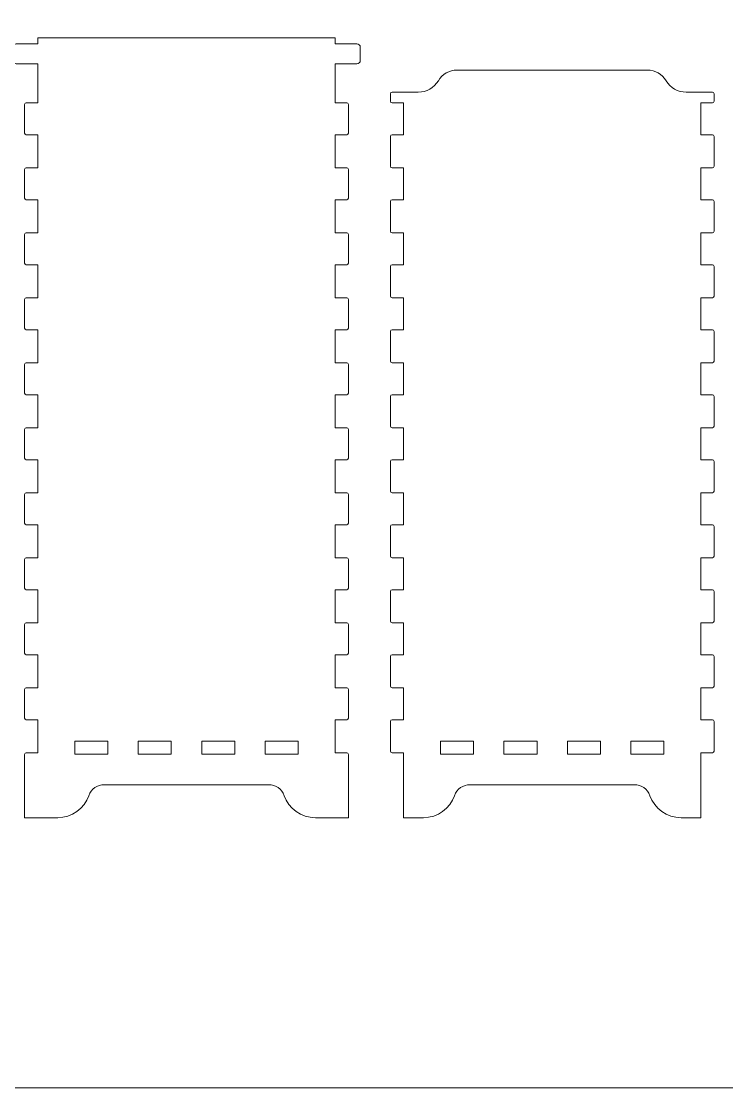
# Model space of a CAD drawing. Header units: millimetres. Extents: x -1099 to 2075, y -1295 to 1553.
# Drawn here: x 1694.4 to 1907.9, y -1295 to -972.3 of the extents above; entities that cross this region are included whole.
import ezdxf

# ---------------------------------------------------------------- set-up
doc = ezdxf.new("R2010")
doc.units = ezdxf.units.MM
doc.header["$MEASUREMENT"] = 0
doc.layers.add('layer 1', color=7, linetype='Continuous')

msp = doc.modelspace()

# ---------------------------------------------------------------- linework, layer by layer
at = {"layer": 'layer 1', "color": 250, "lineweight": 9}
for points, knots in [([(725, -464.9999), (725, -464.9999), (2075, -464.9999), (2075, -464.9999), (2075, -464.9999), (2075, -464.9999), (2075, -1294.9999), (2075, -1294.9999), (2075, -1294.9999), (2075, -1294.9999), (725, -1294.9999), (725, -1294.9999), (725, -1294.9999), (725, -1294.9999), (725, -464.9999), (725, -464.9999)], [0, 0, 0, 0, 0.2, 0.2, 0.2, 0.2, 0.4, 0.4, 0.4, 0.4, 0.6, 0.6, 0.6, 0.6, 1, 1, 1, 1]), ([(1719.5388, -1203.311), (1719.5388, -1203.311), (1769.2586, -1203.311), (1769.2586, -1203.311), (1769.2586, -1203.311), (1771.4148, -1203.311), (1773.2489, -1204.6075), (1773.9698, -1206.6396), (1773.9698, -1206.6396), (1775.3464, -1210.5194), (1779.057, -1213.3109), (1783.3987, -1213.3109), (1783.3987, -1213.3109), (1783.3987, -1213.3109), (1793.3987, -1213.3109), (1793.3987, -1213.3109), (1793.3987, -1213.3109), (1793.3987, -1213.3109), (1793.3987, -1194.1443), (1793.3987, -1194.1443), (1793.3987, -1194.1443), (1793.3987, -1193.8689), (1793.1739, -1193.6443), (1792.8987, -1193.6443), (1792.8987, -1193.6443), (1792.8987, -1193.6443), (1789.3987, -1193.6443), (1789.3987, -1193.6443), (1789.3987, -1193.6443), (1789.3987, -1193.6443), (1789.3987, -1183.6443), (1789.3987, -1183.6443), (1789.3987, -1183.6443), (1789.3987, -1183.6443), (1792.8987, -1183.6443), (1792.8987, -1183.6443), (1792.8987, -1183.6443), (1793.1741, -1183.6443), (1793.3987, -1183.4197), (1793.3987, -1183.1443), (1793.3987, -1183.1443), (1793.3987, -1183.1443), (1793.3987, -1174.4777), (1793.3987, -1174.4777), (1793.3987, -1174.4777), (1793.3987, -1174.2023), (1793.1739, -1173.9777), (1792.8987, -1173.9777), (1792.8987, -1173.9777), (1792.8987, -1173.9777), (1789.3987, -1173.9777), (1789.3987, -1173.9777), (1789.3987, -1173.9777), (1789.3987, -1173.9777), (1789.3987, -1163.9777), (1789.3987, -1163.9777), (1789.3987, -1163.9777), (1789.3987, -1163.9777), (1792.8987, -1163.9777), (1792.8987, -1163.9777), (1792.8987, -1163.9777), (1793.1741, -1163.9777), (1793.3987, -1163.7531), (1793.3987, -1163.4777), (1793.3987, -1163.4777), (1793.3987, -1163.4777), (1793.3987, -1154.811), (1793.3987, -1154.811), (1793.3987, -1154.811), (1793.3987, -1154.5356), (1793.1739, -1154.311), (1792.8987, -1154.311), (1792.8987, -1154.311), (1792.8987, -1154.311), (1789.3987, -1154.311), (1789.3987, -1154.311), (1789.3987, -1154.311), (1789.3987, -1154.311), (1789.3987, -1144.311), (1789.3987, -1144.311), (1789.3987, -1144.311), (1789.3987, -1144.311), (1792.8987, -1144.311), (1792.8987, -1144.311), (1792.8987, -1144.311), (1793.1741, -1144.311), (1793.3987, -1144.0864), (1793.3987, -1143.811), (1793.3987, -1143.811), (1793.3987, -1143.811), (1793.3987, -1135.1443), (1793.3987, -1135.1443), (1793.3987, -1135.1443), (1793.3987, -1134.8689), (1793.1739, -1134.6443), (1792.8987, -1134.6443), (1792.8987, -1134.6443), (1792.8987, -1134.6443), (1789.3987, -1134.6443), (1789.3987, -1134.6443), (1789.3987, -1134.6443), (1789.3987, -1134.6443), (1789.3987, -1124.6443), (1789.3987, -1124.6443), (1789.3987, -1124.6443), (1789.3987, -1124.6443), (1792.8987, -1124.6443), (1792.8987, -1124.6443), (1792.8987, -1124.6443), (1793.1741, -1124.6443), (1793.3987, -1124.4197), (1793.3987, -1124.1443), (1793.3987, -1124.1443), (1793.3987, -1124.1443), (1793.3987, -1115.4777), (1793.3987, -1115.4777), (1793.3987, -1115.4777), (1793.3987, -1115.2023), (1793.1739, -1114.9777), (1792.8987, -1114.9777), (1792.8987, -1114.9777), (1792.8987, -1114.9777), (1789.3987, -1114.9777), (1789.3987, -1114.9777), (1789.3987, -1114.9777), (1789.3987, -1114.9777), (1789.3987, -1104.9777), (1789.3987, -1104.9777), (1789.3987, -1104.9777), (1789.3987, -1104.9777), (1792.8987, -1104.9777), (1792.8987, -1104.9777), (1792.8987, -1104.9777), (1793.1741, -1104.9777), (1793.3987, -1104.7531), (1793.3987, -1104.4777), (1793.3987, -1104.4777), (1793.3987, -1104.4777), (1793.3987, -1095.811), (1793.3987, -1095.811), (1793.3987, -1095.811), (1793.3987, -1095.5356), (1793.1739, -1095.311), (1792.8987, -1095.311), (1792.8987, -1095.311), (1792.8987, -1095.311), (1789.3987, -1095.311), (1789.3987, -1095.311), (1789.3987, -1095.311), (1789.3987, -1095.311), (1789.3987, -1085.311), (1789.3987, -1085.311), (1789.3987, -1085.311), (1789.3987, -1085.311), (1792.8987, -1085.311), (1792.8987, -1085.311), (1792.8987, -1085.311), (1793.1741, -1085.311), (1793.3987, -1085.0864), (1793.3987, -1084.811), (1793.3987, -1084.811), (1793.3987, -1084.811), (1793.3987, -1076.1443), (1793.3987, -1076.1443), (1793.3987, -1076.1443), (1793.3987, -1075.8689), (1793.1739, -1075.6443), (1792.8987, -1075.6443), (1792.8987, -1075.6443), (1792.8987, -1075.6443), (1789.3987, -1075.6443), (1789.3987, -1075.6443), (1789.3987, -1075.6443), (1789.3987, -1075.6443), (1789.3987, -1065.6443), (1789.3987, -1065.6443), (1789.3987, -1065.6443), (1789.3987, -1065.6443), (1792.8987, -1065.6443), (1792.8987, -1065.6443), (1792.8987, -1065.6443), (1793.1741, -1065.6443), (1793.3987, -1065.4197), (1793.3987, -1065.1443), (1793.3987, -1065.1443), (1793.3987, -1065.1443), (1793.3987, -1056.4777), (1793.3987, -1056.4777), (1793.3987, -1056.4777), (1793.3987, -1056.2023), (1793.1739, -1055.9777), (1792.8987, -1055.9777), (1792.8987, -1055.9777), (1792.8987, -1055.9777), (1789.3987, -1055.9777), (1789.3987, -1055.9777), (1789.3987, -1055.9777), (1789.3987, -1055.9777), (1789.3987, -1045.9777), (1789.3987, -1045.9777), (1789.3987, -1045.9777), (1789.3987, -1045.9777), (1792.8987, -1045.9777), (1792.8987, -1045.9777), (1792.8987, -1045.9777), (1793.1741, -1045.9777), (1793.3987, -1045.7531), (1793.3987, -1045.4777), (1793.3987, -1045.4777), (1793.3987, -1045.4777), (1793.3987, -1036.811), (1793.3987, -1036.811), (1793.3987, -1036.811), (1793.3987, -1036.5356), (1793.1739, -1036.311), (1792.8987, -1036.311), (1792.8987, -1036.311), (1792.8987, -1036.311), (1789.3987, -1036.311), (1789.3987, -1036.311), (1789.3987, -1036.311), (1789.3987, -1036.311), (1789.3987, -1026.311), (1789.3987, -1026.311), (1789.3987, -1026.311), (1789.3987, -1026.311), (1792.8987, -1026.311), (1792.8987, -1026.311), (1792.8987, -1026.311), (1793.1741, -1026.311), (1793.3987, -1026.0864), (1793.3987, -1025.811), (1793.3987, -1025.811), (1793.3987, -1025.811), (1793.3987, -1017.1443), (1793.3987, -1017.1443), (1793.3987, -1017.1443), (1793.3987, -1016.8689), (1793.1739, -1016.6443), (1792.8987, -1016.6443), (1792.8987, -1016.6443), (1792.8987, -1016.6443), (1789.3987, -1016.6443), (1789.3987, -1016.6443), (1789.3987, -1016.6443), (1789.3987, -1016.6443), (1789.3987, -1006.6443), (1789.3987, -1006.6443), (1789.3987, -1006.6443), (1789.3987, -1006.6443), (1792.8987, -1006.6443), (1792.8987, -1006.6443), (1792.8987, -1006.6443), (1793.1741, -1006.6443), (1793.3987, -1006.4197), (1793.3987, -1006.1443), (1793.3987, -1006.1443), (1793.3987, -1006.1443), (1793.3987, -997.4777), (1793.3987, -997.4777), (1793.3987, -997.4777), (1793.3987, -997.2023), (1793.1739, -996.9777), (1792.8987, -996.9777), (1792.8987, -996.9777), (1792.8987, -996.9777), (1789.3987, -996.9777), (1789.3987, -996.9777), (1789.3987, -996.9777), (1789.3987, -996.9777), (1789.3987, -985.1444), (1789.3987, -985.1444), (1789.3987, -985.1444), (1789.3987, -985.1444), (1795.9987, -985.1444), (1795.9987, -985.1444), (1795.9987, -985.1444), (1796.5495, -985.1444), (1796.9987, -984.6952), (1796.9987, -984.1444), (1796.9987, -984.1444), (1796.9987, -984.1444), (1796.9987, -980.1444), (1796.9987, -980.1444), (1796.9987, -980.1444), (1796.9987, -979.5936), (1796.5492, -979.1444), (1795.9987, -979.1444), (1795.9987, -979.1444), (1795.9987, -979.1444), (1789.3987, -979.1444), (1789.3987, -979.1444), (1789.3987, -979.1444), (1789.3987, -979.1444), (1789.3987, -977.311), (1789.3987, -977.311), (1789.3987, -977.311), (1789.3987, -977.311), (1699.3987, -977.311), (1699.3987, -977.311), (1699.3987, -977.311), (1699.3987, -977.311), (1699.3987, -979.1444), (1699.3987, -979.1444), (1699.3987, -979.1444), (1699.3987, -979.1444), (1692.7987, -979.1444), (1692.7987, -979.1444), (1692.7987, -979.1444), (1692.2485, -979.1444), (1691.7987, -979.5942), (1691.7987, -980.1444), (1691.7987, -980.1444), (1691.7987, -980.1444), (1691.7987, -984.1444), (1691.7987, -984.1444), (1691.7987, -984.1444), (1691.7987, -984.6947), (1692.2479, -985.1444), (1692.7987, -985.1444), (1692.7987, -985.1444), (1692.7987, -985.1444), (1699.3987, -985.1444), (1699.3987, -985.1444), (1699.3987, -985.1444), (1699.3987, -985.1444), (1699.3987, -996.9777), (1699.3987, -996.9777), (1699.3987, -996.9777), (1699.3987, -996.9777), (1695.8987, -996.9777), (1695.8987, -996.9777), (1695.8987, -996.9777), (1695.6235, -996.9777), (1695.3987, -997.2025), (1695.3987, -997.4777), (1695.3987, -997.4777), (1695.3987, -997.4777), (1695.3987, -1006.1443), (1695.3987, -1006.1443), (1695.3987, -1006.1443), (1695.3987, -1006.4195), (1695.6233, -1006.6443), (1695.8987, -1006.6443), (1695.8987, -1006.6443), (1695.8987, -1006.6443), (1699.3987, -1006.6443), (1699.3987, -1006.6443), (1699.3987, -1006.6443), (1699.3987, -1006.6443), (1699.3987, -1016.6443), (1699.3987, -1016.6443), (1699.3987, -1016.6443), (1699.3987, -1016.6443), (1695.8987, -1016.6443), (1695.8987, -1016.6443), (1695.8987, -1016.6443), (1695.6235, -1016.6443), (1695.3987, -1016.8691), (1695.3987, -1017.1443), (1695.3987, -1017.1443), (1695.3987, -1017.1443), (1695.3987, -1025.811), (1695.3987, -1025.811), (1695.3987, -1025.811), (1695.3987, -1026.0862), (1695.6233, -1026.311), (1695.8987, -1026.311), (1695.8987, -1026.311), (1695.8987, -1026.311), (1699.3987, -1026.311), (1699.3987, -1026.311), (1699.3987, -1026.311), (1699.3987, -1026.311), (1699.3987, -1036.311), (1699.3987, -1036.311), (1699.3987, -1036.311), (1699.3987, -1036.311), (1695.8987, -1036.311), (1695.8987, -1036.311), (1695.8987, -1036.311), (1695.6235, -1036.311), (1695.3987, -1036.5358), (1695.3987, -1036.811), (1695.3987, -1036.811), (1695.3987, -1036.811), (1695.3987, -1045.4777), (1695.3987, -1045.4777), (1695.3987, -1045.4777), (1695.3987, -1045.7529), (1695.6233, -1045.9777), (1695.8987, -1045.9777), (1695.8987, -1045.9777), (1695.8987, -1045.9777), (1699.3987, -1045.9777), (1699.3987, -1045.9777), (1699.3987, -1045.9777), (1699.3987, -1045.9777), (1699.3987, -1055.9777), (1699.3987, -1055.9777), (1699.3987, -1055.9777), (1699.3987, -1055.9777), (1695.8987, -1055.9777), (1695.8987, -1055.9777), (1695.8987, -1055.9777), (1695.6235, -1055.9777), (1695.3987, -1056.2025), (1695.3987, -1056.4777), (1695.3987, -1056.4777), (1695.3987, -1056.4777), (1695.3987, -1065.1443), (1695.3987, -1065.1443), (1695.3987, -1065.1443), (1695.3987, -1065.4195), (1695.6233, -1065.6443), (1695.8987, -1065.6443), (1695.8987, -1065.6443), (1695.8987, -1065.6443), (1699.3987, -1065.6443), (1699.3987, -1065.6443), (1699.3987, -1065.6443), (1699.3987, -1065.6443), (1699.3987, -1075.6443), (1699.3987, -1075.6443), (1699.3987, -1075.6443), (1699.3987, -1075.6443), (1695.8987, -1075.6443), (1695.8987, -1075.6443), (1695.8987, -1075.6443), (1695.6235, -1075.6443), (1695.3987, -1075.8691), (1695.3987, -1076.1443), (1695.3987, -1076.1443), (1695.3987, -1076.1443), (1695.3987, -1084.811), (1695.3987, -1084.811), (1695.3987, -1084.811), (1695.3987, -1085.0862), (1695.6233, -1085.311), (1695.8987, -1085.311), (1695.8987, -1085.311), (1695.8987, -1085.311), (1699.3987, -1085.311), (1699.3987, -1085.311), (1699.3987, -1085.311), (1699.3987, -1085.311), (1699.3987, -1095.311), (1699.3987, -1095.311), (1699.3987, -1095.311), (1699.3987, -1095.311), (1695.8987, -1095.311), (1695.8987, -1095.311), (1695.8987, -1095.311), (1695.6235, -1095.311), (1695.3987, -1095.5358), (1695.3987, -1095.811), (1695.3987, -1095.811), (1695.3987, -1095.811), (1695.3987, -1104.4777), (1695.3987, -1104.4777), (1695.3987, -1104.4777), (1695.3987, -1104.7529), (1695.6233, -1104.9777), (1695.8987, -1104.9777), (1695.8987, -1104.9777), (1695.8987, -1104.9777), (1699.3987, -1104.9777), (1699.3987, -1104.9777), (1699.3987, -1104.9777), (1699.3987, -1104.9777), (1699.3987, -1114.9777), (1699.3987, -1114.9777), (1699.3987, -1114.9777), (1699.3987, -1114.9777), (1695.8987, -1114.9777), (1695.8987, -1114.9777), (1695.8987, -1114.9777), (1695.6235, -1114.9777), (1695.3987, -1115.2025), (1695.3987, -1115.4777), (1695.3987, -1115.4777), (1695.3987, -1115.4777), (1695.3987, -1124.1443), (1695.3987, -1124.1443), (1695.3987, -1124.1443), (1695.3987, -1124.4195), (1695.6233, -1124.6443), (1695.8987, -1124.6443), (1695.8987, -1124.6443), (1695.8987, -1124.6443), (1699.3987, -1124.6443), (1699.3987, -1124.6443), (1699.3987, -1124.6443), (1699.3987, -1124.6443), (1699.3987, -1134.6443), (1699.3987, -1134.6443), (1699.3987, -1134.6443), (1699.3987, -1134.6443), (1695.8987, -1134.6443), (1695.8987, -1134.6443), (1695.8987, -1134.6443), (1695.6235, -1134.6443), (1695.3987, -1134.8691), (1695.3987, -1135.1443), (1695.3987, -1135.1443), (1695.3987, -1135.1443), (1695.3987, -1143.811), (1695.3987, -1143.811), (1695.3987, -1143.811), (1695.3987, -1144.0862), (1695.6233, -1144.311), (1695.8987, -1144.311), (1695.8987, -1144.311), (1695.8987, -1144.311), (1699.3987, -1144.311), (1699.3987, -1144.311), (1699.3987, -1144.311), (1699.3987, -1144.311), (1699.3987, -1154.311), (1699.3987, -1154.311), (1699.3987, -1154.311), (1699.3987, -1154.311), (1695.8987, -1154.311), (1695.8987, -1154.311), (1695.8987, -1154.311), (1695.6235, -1154.311), (1695.3987, -1154.5358), (1695.3987, -1154.811), (1695.3987, -1154.811), (1695.3987, -1154.811), (1695.3987, -1163.4777), (1695.3987, -1163.4777), (1695.3987, -1163.4777), (1695.3987, -1163.7529), (1695.6233, -1163.9777), (1695.8987, -1163.9777), (1695.8987, -1163.9777), (1695.8987, -1163.9777), (1699.3987, -1163.9777), (1699.3987, -1163.9777), (1699.3987, -1163.9777), (1699.3987, -1163.9777), (1699.3987, -1173.9777), (1699.3987, -1173.9777), (1699.3987, -1173.9777), (1699.3987, -1173.9777), (1695.8987, -1173.9777), (1695.8987, -1173.9777), (1695.8987, -1173.9777), (1695.6235, -1173.9777), (1695.3987, -1174.2025), (1695.3987, -1174.4777), (1695.3987, -1174.4777), (1695.3987, -1174.4777), (1695.3987, -1183.1443), (1695.3987, -1183.1443), (1695.3987, -1183.1443), (1695.3987, -1183.4195), (1695.6233, -1183.6443), (1695.8987, -1183.6443), (1695.8987, -1183.6443), (1695.8987, -1183.6443), (1699.3987, -1183.6443), (1699.3987, -1183.6443), (1699.3987, -1183.6443), (1699.3987, -1183.6443), (1699.3987, -1193.6443), (1699.3987, -1193.6443), (1699.3987, -1193.6443), (1699.3987, -1193.6443), (1695.8987, -1193.6443), (1695.8987, -1193.6443), (1695.8987, -1193.6443), (1695.6235, -1193.6443), (1695.3987, -1193.8691), (1695.3987, -1194.1443), (1695.3987, -1194.1443), (1695.3987, -1194.1443), (1695.3987, -1213.3109), (1695.3987, -1213.3109), (1695.3987, -1213.3109), (1695.3987, -1213.3109), (1705.3987, -1213.3109), (1705.3987, -1213.3109), (1705.3987, -1213.3109), (1709.7404, -1213.3109), (1713.451, -1210.5194), (1714.8276, -1206.6396), (1714.8276, -1206.6396), (1715.5485, -1204.6075), (1717.3826, -1203.311), (1719.5388, -1203.311)], [0, 0, 0, 0, 0.00671141, 0.00671141, 0.00671141, 0.00671141, 0.01342282, 0.01342282, 0.01342282, 0.01342282, 0.02013423, 0.02013423, 0.02013423, 0.02013423, 0.02684564, 0.02684564, 0.02684564, 0.02684564, 0.03355705, 0.03355705, 0.03355705, 0.03355705, 0.04026846, 0.04026846, 0.04026846, 0.04026846, 0.04697987, 0.04697987, 0.04697987, 0.04697987, 0.05369128, 0.05369128, 0.05369128, 0.05369128, 0.06040268, 0.06040268, 0.06040268, 0.06040268, 0.06711409, 0.06711409, 0.06711409, 0.06711409, 0.0738255, 0.0738255, 0.0738255, 0.0738255, 0.08053691, 0.08053691, 0.08053691, 0.08053691, 0.08724832, 0.08724832, 0.08724832, 0.08724832, 0.09395973, 0.09395973, 0.09395973, 0.09395973, 0.10067114, 0.10067114, 0.10067114, 0.10067114, 0.10738255, 0.10738255, 0.10738255, 0.10738255, 0.11409396, 0.11409396, 0.11409396, 0.11409396, 0.12080537, 0.12080537, 0.12080537, 0.12080537, 0.12751678, 0.12751678, 0.12751678, 0.12751678, 0.13422819, 0.13422819, 0.13422819, 0.13422819, 0.1409396, 0.1409396, 0.1409396, 0.1409396, 0.14765101, 0.14765101, 0.14765101, 0.14765101, 0.15436242, 0.15436242, 0.15436242, 0.15436242, 0.16107383, 0.16107383, 0.16107383, 0.16107383, 0.16778523, 0.16778523, 0.16778523, 0.16778523, 0.17449664, 0.17449664, 0.17449664, 0.17449664, 0.18120805, 0.18120805, 0.18120805, 0.18120805, 0.18791946, 0.18791946, 0.18791946, 0.18791946, 0.19463087, 0.19463087, 0.19463087, 0.19463087, 0.20134228, 0.20134228, 0.20134228, 0.20134228, 0.20805369, 0.20805369, 0.20805369, 0.20805369, 0.2147651, 0.2147651, 0.2147651, 0.2147651, 0.22147651, 0.22147651, 0.22147651, 0.22147651, 0.22818792, 0.22818792, 0.22818792, 0.22818792, 0.23489933, 0.23489933, 0.23489933, 0.23489933, 0.24161074, 0.24161074, 0.24161074, 0.24161074, 0.24832215, 0.24832215, 0.24832215, 0.24832215, 0.25503356, 0.25503356, 0.25503356, 0.25503356, 0.26174497, 0.26174497, 0.26174497, 0.26174497, 0.26845638, 0.26845638, 0.26845638, 0.26845638, 0.27516779, 0.27516779, 0.27516779, 0.27516779, 0.28187919, 0.28187919, 0.28187919, 0.28187919, 0.2885906, 0.2885906, 0.2885906, 0.2885906, 0.29530201, 0.29530201, 0.29530201, 0.29530201, 0.30201342, 0.30201342, 0.30201342, 0.30201342, 0.30872483, 0.30872483, 0.30872483, 0.30872483, 0.31543624, 0.31543624, 0.31543624, 0.31543624, 0.32214765, 0.32214765, 0.32214765, 0.32214765, 0.32885906, 0.32885906, 0.32885906, 0.32885906, 0.33557047, 0.33557047, 0.33557047, 0.33557047, 0.34228188, 0.34228188, 0.34228188, 0.34228188, 0.34899329, 0.34899329, 0.34899329, 0.34899329, 0.3557047, 0.3557047, 0.3557047, 0.3557047, 0.36241611, 0.36241611, 0.36241611, 0.36241611, 0.36912752, 0.36912752, 0.36912752, 0.36912752, 0.37583893, 0.37583893, 0.37583893, 0.37583893, 0.38255034, 0.38255034, 0.38255034, 0.38255034, 0.38926174, 0.38926174, 0.38926174, 0.38926174, 0.39597315, 0.39597315, 0.39597315, 0.39597315, 0.40268456, 0.40268456, 0.40268456, 0.40268456, 0.40939597, 0.40939597, 0.40939597, 0.40939597, 0.41610738, 0.41610738, 0.41610738, 0.41610738, 0.42281879, 0.42281879, 0.42281879, 0.42281879, 0.4295302, 0.4295302, 0.4295302, 0.4295302, 0.43624161, 0.43624161, 0.43624161, 0.43624161, 0.44295302, 0.44295302, 0.44295302, 0.44295302, 0.44966443, 0.44966443, 0.44966443, 0.44966443, 0.45637584, 0.45637584, 0.45637584, 0.45637584, 0.46308725, 0.46308725, 0.46308725, 0.46308725, 0.46979866, 0.46979866, 0.46979866, 0.46979866, 0.47651007, 0.47651007, 0.47651007, 0.47651007, 0.48322148, 0.48322148, 0.48322148, 0.48322148, 0.48993289, 0.48993289, 0.48993289, 0.48993289, 0.4966443, 0.4966443, 0.4966443, 0.4966443, 0.5033557, 0.5033557, 0.5033557, 0.5033557, 0.51006711, 0.51006711, 0.51006711, 0.51006711, 0.51677852, 0.51677852, 0.51677852, 0.51677852, 0.52348993, 0.52348993, 0.52348993, 0.52348993, 0.53020134, 0.53020134, 0.53020134, 0.53020134, 0.53691275, 0.53691275, 0.53691275, 0.53691275, 0.54362416, 0.54362416, 0.54362416, 0.54362416, 0.55033557, 0.55033557, 0.55033557, 0.55033557, 0.55704698, 0.55704698, 0.55704698, 0.55704698, 0.56375839, 0.56375839, 0.56375839, 0.56375839, 0.5704698, 0.5704698, 0.5704698, 0.5704698, 0.57718121, 0.57718121, 0.57718121, 0.57718121, 0.58389262, 0.58389262, 0.58389262, 0.58389262, 0.59060403, 0.59060403, 0.59060403, 0.59060403, 0.59731544, 0.59731544, 0.59731544, 0.59731544, 0.60402685, 0.60402685, 0.60402685, 0.60402685, 0.61073826, 0.61073826, 0.61073826, 0.61073826, 0.61744966, 0.61744966, 0.61744966, 0.61744966, 0.62416107, 0.62416107, 0.62416107, 0.62416107, 0.63087248, 0.63087248, 0.63087248, 0.63087248, 0.63758389, 0.63758389, 0.63758389, 0.63758389, 0.6442953, 0.6442953, 0.6442953, 0.6442953, 0.65100671, 0.65100671, 0.65100671, 0.65100671, 0.65771812, 0.65771812, 0.65771812, 0.65771812, 0.66442953, 0.66442953, 0.66442953, 0.66442953, 0.67114094, 0.67114094, 0.67114094, 0.67114094, 0.67785235, 0.67785235, 0.67785235, 0.67785235, 0.68456376, 0.68456376, 0.68456376, 0.68456376, 0.69127517, 0.69127517, 0.69127517, 0.69127517, 0.69798658, 0.69798658, 0.69798658, 0.69798658, 0.70469799, 0.70469799, 0.70469799, 0.70469799, 0.7114094, 0.7114094, 0.7114094, 0.7114094, 0.71812081, 0.71812081, 0.71812081, 0.71812081, 0.72483221, 0.72483221, 0.72483221, 0.72483221, 0.73154362, 0.73154362, 0.73154362, 0.73154362, 0.73825503, 0.73825503, 0.73825503, 0.73825503, 0.74496644, 0.74496644, 0.74496644, 0.74496644, 0.75167785, 0.75167785, 0.75167785, 0.75167785, 0.75838926, 0.75838926, 0.75838926, 0.75838926, 0.76510067, 0.76510067, 0.76510067, 0.76510067, 0.77181208, 0.77181208, 0.77181208, 0.77181208, 0.77852349, 0.77852349, 0.77852349, 0.77852349, 0.7852349, 0.7852349, 0.7852349, 0.7852349, 0.79194631, 0.79194631, 0.79194631, 0.79194631, 0.79865772, 0.79865772, 0.79865772, 0.79865772, 0.80536913, 0.80536913, 0.80536913, 0.80536913, 0.81208054, 0.81208054, 0.81208054, 0.81208054, 0.81879195, 0.81879195, 0.81879195, 0.81879195, 0.82550336, 0.82550336, 0.82550336, 0.82550336, 0.83221477, 0.83221477, 0.83221477, 0.83221477, 0.83892617, 0.83892617, 0.83892617, 0.83892617, 0.84563758, 0.84563758, 0.84563758, 0.84563758, 0.85234899, 0.85234899, 0.85234899, 0.85234899, 0.8590604, 0.8590604, 0.8590604, 0.8590604, 0.86577181, 0.86577181, 0.86577181, 0.86577181, 0.87248322, 0.87248322, 0.87248322, 0.87248322, 0.87919463, 0.87919463, 0.87919463, 0.87919463, 0.88590604, 0.88590604, 0.88590604, 0.88590604, 0.89261745, 0.89261745, 0.89261745, 0.89261745, 0.89932886, 0.89932886, 0.89932886, 0.89932886, 0.90604027, 0.90604027, 0.90604027, 0.90604027, 0.91275168, 0.91275168, 0.91275168, 0.91275168, 0.91946309, 0.91946309, 0.91946309, 0.91946309, 0.9261745, 0.9261745, 0.9261745, 0.9261745, 0.93288591, 0.93288591, 0.93288591, 0.93288591, 0.93959732, 0.93959732, 0.93959732, 0.93959732, 0.94630872, 0.94630872, 0.94630872, 0.94630872, 0.95302013, 0.95302013, 0.95302013, 0.95302013, 0.95973154, 0.95973154, 0.95973154, 0.95973154, 0.96644295, 0.96644295, 0.96644295, 0.96644295, 0.97315436, 0.97315436, 0.97315436, 0.97315436, 0.97986577, 0.97986577, 0.97986577, 0.97986577, 0.98657718, 0.98657718, 0.98657718, 0.98657718, 1, 1, 1, 1]), ([(1904.1014, -994.2444), (1904.1014, -993.969), (1903.8766, -993.7444), (1903.6014, -993.7444), (1903.6014, -993.7444), (1903.6014, -993.7444), (1895.6652, -993.7444), (1895.6652, -993.7444), (1895.6652, -993.7444), (1893.0985, -993.7444), (1890.8921, -992.4927), (1889.5739, -990.2905), (1889.5739, -990.2905), (1888.3878, -988.3091), (1886.253, -987.0777), (1883.9346, -987.0777), (1883.9346, -987.0777), (1883.9346, -987.0777), (1826.2682, -987.0777), (1826.2682, -987.0777), (1826.2682, -987.0777), (1823.9498, -987.0777), (1821.8149, -988.3091), (1820.6289, -990.2905), (1820.6289, -990.2905), (1819.3107, -992.4927), (1817.1043, -993.7444), (1814.5376, -993.7444), (1814.5376, -993.7444), (1814.5376, -993.7444), (1806.6014, -993.7444), (1806.6014, -993.7444), (1806.6014, -993.7444), (1806.3262, -993.7444), (1806.1014, -993.9692), (1806.1014, -994.2444), (1806.1014, -994.2444), (1806.1014, -994.2444), (1806.1014, -996.4777), (1806.1014, -996.4777), (1806.1014, -996.4777), (1806.1014, -996.7529), (1806.326, -996.9777), (1806.6014, -996.9777), (1806.6014, -996.9777), (1806.6014, -996.9777), (1810.1014, -996.9777), (1810.1014, -996.9777), (1810.1014, -996.9777), (1810.1014, -996.9777), (1810.1014, -1006.6443), (1810.1014, -1006.6443), (1810.1014, -1006.6443), (1810.1014, -1006.6443), (1806.6014, -1006.6443), (1806.6014, -1006.6443), (1806.6014, -1006.6443), (1806.3262, -1006.6443), (1806.1014, -1006.8691), (1806.1014, -1007.1443), (1806.1014, -1007.1443), (1806.1014, -1007.1443), (1806.1014, -1016.1443), (1806.1014, -1016.1443), (1806.1014, -1016.1443), (1806.1014, -1016.4195), (1806.326, -1016.6443), (1806.6014, -1016.6443), (1806.6014, -1016.6443), (1806.6014, -1016.6443), (1810.1014, -1016.6443), (1810.1014, -1016.6443), (1810.1014, -1016.6443), (1810.1014, -1016.6443), (1810.1014, -1026.311), (1810.1014, -1026.311), (1810.1014, -1026.311), (1810.1014, -1026.311), (1806.6014, -1026.311), (1806.6014, -1026.311), (1806.6014, -1026.311), (1806.3262, -1026.311), (1806.1014, -1026.5358), (1806.1014, -1026.811), (1806.1014, -1026.811), (1806.1014, -1026.811), (1806.1014, -1035.811), (1806.1014, -1035.811), (1806.1014, -1035.811), (1806.1014, -1036.0862), (1806.326, -1036.311), (1806.6014, -1036.311), (1806.6014, -1036.311), (1806.6014, -1036.311), (1810.1014, -1036.311), (1810.1014, -1036.311), (1810.1014, -1036.311), (1810.1014, -1036.311), (1810.1014, -1045.9777), (1810.1014, -1045.9777), (1810.1014, -1045.9777), (1810.1014, -1045.9777), (1806.6014, -1045.9777), (1806.6014, -1045.9777), (1806.6014, -1045.9777), (1806.3262, -1045.9777), (1806.1014, -1046.2025), (1806.1014, -1046.4777), (1806.1014, -1046.4777), (1806.1014, -1046.4777), (1806.1014, -1055.4777), (1806.1014, -1055.4777), (1806.1014, -1055.4777), (1806.1014, -1055.7529), (1806.326, -1055.9777), (1806.6014, -1055.9777), (1806.6014, -1055.9777), (1806.6014, -1055.9777), (1810.1014, -1055.9777), (1810.1014, -1055.9777), (1810.1014, -1055.9777), (1810.1014, -1055.9777), (1810.1014, -1065.6443), (1810.1014, -1065.6443), (1810.1014, -1065.6443), (1810.1014, -1065.6443), (1806.6014, -1065.6443), (1806.6014, -1065.6443), (1806.6014, -1065.6443), (1806.3262, -1065.6443), (1806.1014, -1065.8691), (1806.1014, -1066.1443), (1806.1014, -1066.1443), (1806.1014, -1066.1443), (1806.1014, -1075.1443), (1806.1014, -1075.1443), (1806.1014, -1075.1443), (1806.1014, -1075.4195), (1806.326, -1075.6443), (1806.6014, -1075.6443), (1806.6014, -1075.6443), (1806.6014, -1075.6443), (1810.1014, -1075.6443), (1810.1014, -1075.6443), (1810.1014, -1075.6443), (1810.1014, -1075.6443), (1810.1014, -1085.311), (1810.1014, -1085.311), (1810.1014, -1085.311), (1810.1014, -1085.311), (1806.6014, -1085.311), (1806.6014, -1085.311), (1806.6014, -1085.311), (1806.3262, -1085.311), (1806.1014, -1085.5358), (1806.1014, -1085.811), (1806.1014, -1085.811), (1806.1014, -1085.811), (1806.1014, -1094.811), (1806.1014, -1094.811), (1806.1014, -1094.811), (1806.1014, -1095.0862), (1806.326, -1095.311), (1806.6014, -1095.311), (1806.6014, -1095.311), (1806.6014, -1095.311), (1810.1014, -1095.311), (1810.1014, -1095.311), (1810.1014, -1095.311), (1810.1014, -1095.311), (1810.1014, -1104.9777), (1810.1014, -1104.9777), (1810.1014, -1104.9777), (1810.1014, -1104.9777), (1806.6014, -1104.9777), (1806.6014, -1104.9777), (1806.6014, -1104.9777), (1806.3262, -1104.9777), (1806.1014, -1105.2025), (1806.1014, -1105.4777), (1806.1014, -1105.4777), (1806.1014, -1105.4777), (1806.1014, -1114.4777), (1806.1014, -1114.4777), (1806.1014, -1114.4777), (1806.1014, -1114.7529), (1806.326, -1114.9777), (1806.6014, -1114.9777), (1806.6014, -1114.9777), (1806.6014, -1114.9777), (1810.1014, -1114.9777), (1810.1014, -1114.9777), (1810.1014, -1114.9777), (1810.1014, -1114.9777), (1810.1014, -1124.6443), (1810.1014, -1124.6443), (1810.1014, -1124.6443), (1810.1014, -1124.6443), (1806.6014, -1124.6443), (1806.6014, -1124.6443), (1806.6014, -1124.6443), (1806.3262, -1124.6443), (1806.1014, -1124.8691), (1806.1014, -1125.1443), (1806.1014, -1125.1443), (1806.1014, -1125.1443), (1806.1014, -1134.1443), (1806.1014, -1134.1443), (1806.1014, -1134.1443), (1806.1014, -1134.4195), (1806.326, -1134.6443), (1806.6014, -1134.6443), (1806.6014, -1134.6443), (1806.6014, -1134.6443), (1810.1014, -1134.6443), (1810.1014, -1134.6443), (1810.1014, -1134.6443), (1810.1014, -1134.6443), (1810.1014, -1144.311), (1810.1014, -1144.311), (1810.1014, -1144.311), (1810.1014, -1144.311), (1806.6014, -1144.311), (1806.6014, -1144.311), (1806.6014, -1144.311), (1806.3262, -1144.311), (1806.1014, -1144.5358), (1806.1014, -1144.811), (1806.1014, -1144.811), (1806.1014, -1144.811), (1806.1014, -1153.811), (1806.1014, -1153.811), (1806.1014, -1153.811), (1806.1014, -1154.0862), (1806.326, -1154.311), (1806.6014, -1154.311), (1806.6014, -1154.311), (1806.6014, -1154.311), (1810.1014, -1154.311), (1810.1014, -1154.311), (1810.1014, -1154.311), (1810.1014, -1154.311), (1810.1014, -1163.9777), (1810.1014, -1163.9777), (1810.1014, -1163.9777), (1810.1014, -1163.9777), (1806.6014, -1163.9777), (1806.6014, -1163.9777), (1806.6014, -1163.9777), (1806.3262, -1163.9777), (1806.1014, -1164.2025), (1806.1014, -1164.4777), (1806.1014, -1164.4777), (1806.1014, -1164.4777), (1806.1014, -1173.4777), (1806.1014, -1173.4777), (1806.1014, -1173.4777), (1806.1014, -1173.7529), (1806.326, -1173.9777), (1806.6014, -1173.9777), (1806.6014, -1173.9777), (1806.6014, -1173.9777), (1810.1014, -1173.9777), (1810.1014, -1173.9777), (1810.1014, -1173.9777), (1810.1014, -1173.9777), (1810.1014, -1183.6443), (1810.1014, -1183.6443), (1810.1014, -1183.6443), (1810.1014, -1183.6443), (1806.6014, -1183.6443), (1806.6014, -1183.6443), (1806.6014, -1183.6443), (1806.3262, -1183.6443), (1806.1014, -1183.8691), (1806.1014, -1184.1443), (1806.1014, -1184.1443), (1806.1014, -1184.1443), (1806.1014, -1193.1443), (1806.1014, -1193.1443), (1806.1014, -1193.1443), (1806.1014, -1193.4195), (1806.326, -1193.6443), (1806.6014, -1193.6443), (1806.6014, -1193.6443), (1806.6014, -1193.6443), (1810.1014, -1193.6443), (1810.1014, -1193.6443), (1810.1014, -1193.6443), (1810.1014, -1193.6443), (1810.1014, -1213.3109), (1810.1014, -1213.3109), (1810.1014, -1213.3109), (1810.1014, -1213.3109), (1816.1013, -1213.3109), (1816.1013, -1213.3109), (1816.1013, -1213.3109), (1820.4431, -1213.3109), (1824.1537, -1210.5194), (1825.5303, -1206.6396), (1825.5303, -1206.6396), (1826.2512, -1204.6075), (1828.0853, -1203.311), (1830.2416, -1203.311), (1830.2416, -1203.311), (1830.2416, -1203.311), (1855.1014, -1203.311), (1855.1014, -1203.311), (1855.1014, -1203.311), (1855.1014, -1203.311), (1879.9613, -1203.311), (1879.9613, -1203.311), (1879.9613, -1203.311), (1882.1175, -1203.311), (1883.9516, -1204.6075), (1884.6725, -1206.6396), (1884.6725, -1206.6396), (1886.0491, -1210.5194), (1889.7597, -1213.3109), (1894.1014, -1213.3109), (1894.1014, -1213.3109), (1894.1014, -1213.3109), (1900.1014, -1213.3109), (1900.1014, -1213.3109), (1900.1014, -1213.3109), (1900.1014, -1213.3109), (1900.1014, -1193.6443), (1900.1014, -1193.6443), (1900.1014, -1193.6443), (1900.1014, -1193.6443), (1903.6014, -1193.6443), (1903.6014, -1193.6443), (1903.6014, -1193.6443), (1903.8768, -1193.6443), (1904.1014, -1193.4197), (1904.1014, -1193.1443), (1904.1014, -1193.1443), (1904.1014, -1193.1443), (1904.1014, -1184.1443), (1904.1014, -1184.1443), (1904.1014, -1184.1443), (1904.1014, -1183.8689), (1903.8766, -1183.6443), (1903.6014, -1183.6443), (1903.6014, -1183.6443), (1903.6014, -1183.6443), (1900.1014, -1183.6443), (1900.1014, -1183.6443), (1900.1014, -1183.6443), (1900.1014, -1183.6443), (1900.1014, -1173.9777), (1900.1014, -1173.9777), (1900.1014, -1173.9777), (1900.1014, -1173.9777), (1903.6014, -1173.9777), (1903.6014, -1173.9777), (1903.6014, -1173.9777), (1903.8768, -1173.9777), (1904.1014, -1173.7531), (1904.1014, -1173.4777), (1904.1014, -1173.4777), (1904.1014, -1173.4777), (1904.1014, -1164.4777), (1904.1014, -1164.4777), (1904.1014, -1164.4777), (1904.1014, -1164.2023), (1903.8766, -1163.9777), (1903.6014, -1163.9777), (1903.6014, -1163.9777), (1903.6014, -1163.9777), (1900.1014, -1163.9777), (1900.1014, -1163.9777), (1900.1014, -1163.9777), (1900.1014, -1163.9777), (1900.1014, -1154.311), (1900.1014, -1154.311), (1900.1014, -1154.311), (1900.1014, -1154.311), (1903.6014, -1154.311), (1903.6014, -1154.311), (1903.6014, -1154.311), (1903.8768, -1154.311), (1904.1014, -1154.0864), (1904.1014, -1153.811), (1904.1014, -1153.811), (1904.1014, -1153.811), (1904.1014, -1144.811), (1904.1014, -1144.811), (1904.1014, -1144.811), (1904.1014, -1144.5356), (1903.8766, -1144.311), (1903.6014, -1144.311), (1903.6014, -1144.311), (1903.6014, -1144.311), (1900.1014, -1144.311), (1900.1014, -1144.311), (1900.1014, -1144.311), (1900.1014, -1144.311), (1900.1014, -1134.6443), (1900.1014, -1134.6443), (1900.1014, -1134.6443), (1900.1014, -1134.6443), (1903.6014, -1134.6443), (1903.6014, -1134.6443), (1903.6014, -1134.6443), (1903.8768, -1134.6443), (1904.1014, -1134.4197), (1904.1014, -1134.1443), (1904.1014, -1134.1443), (1904.1014, -1134.1443), (1904.1014, -1125.1443), (1904.1014, -1125.1443), (1904.1014, -1125.1443), (1904.1014, -1124.8689), (1903.8766, -1124.6443), (1903.6014, -1124.6443), (1903.6014, -1124.6443), (1903.6014, -1124.6443), (1900.1014, -1124.6443), (1900.1014, -1124.6443), (1900.1014, -1124.6443), (1900.1014, -1124.6443), (1900.1014, -1114.9777), (1900.1014, -1114.9777), (1900.1014, -1114.9777), (1900.1014, -1114.9777), (1903.6014, -1114.9777), (1903.6014, -1114.9777), (1903.6014, -1114.9777), (1903.8768, -1114.9777), (1904.1014, -1114.7531), (1904.1014, -1114.4777), (1904.1014, -1114.4777), (1904.1014, -1114.4777), (1904.1014, -1105.4777), (1904.1014, -1105.4777), (1904.1014, -1105.4777), (1904.1014, -1105.2023), (1903.8766, -1104.9777), (1903.6014, -1104.9777), (1903.6014, -1104.9777), (1903.6014, -1104.9777), (1900.1014, -1104.9777), (1900.1014, -1104.9777), (1900.1014, -1104.9777), (1900.1014, -1104.9777), (1900.1014, -1095.311), (1900.1014, -1095.311), (1900.1014, -1095.311), (1900.1014, -1095.311), (1903.6014, -1095.311), (1903.6014, -1095.311), (1903.6014, -1095.311), (1903.8768, -1095.311), (1904.1014, -1095.0864), (1904.1014, -1094.811), (1904.1014, -1094.811), (1904.1014, -1094.811), (1904.1014, -1085.811), (1904.1014, -1085.811), (1904.1014, -1085.811), (1904.1014, -1085.5356), (1903.8766, -1085.311), (1903.6014, -1085.311), (1903.6014, -1085.311), (1903.6014, -1085.311), (1900.1014, -1085.311), (1900.1014, -1085.311), (1900.1014, -1085.311), (1900.1014, -1085.311), (1900.1014, -1075.6443), (1900.1014, -1075.6443), (1900.1014, -1075.6443), (1900.1014, -1075.6443), (1903.6014, -1075.6443), (1903.6014, -1075.6443), (1903.6014, -1075.6443), (1903.8768, -1075.6443), (1904.1014, -1075.4197), (1904.1014, -1075.1443), (1904.1014, -1075.1443), (1904.1014, -1075.1443), (1904.1014, -1066.1443), (1904.1014, -1066.1443), (1904.1014, -1066.1443), (1904.1014, -1065.8689), (1903.8766, -1065.6443), (1903.6014, -1065.6443), (1903.6014, -1065.6443), (1903.6014, -1065.6443), (1900.1014, -1065.6443), (1900.1014, -1065.6443), (1900.1014, -1065.6443), (1900.1014, -1065.6443), (1900.1014, -1055.9777), (1900.1014, -1055.9777), (1900.1014, -1055.9777), (1900.1014, -1055.9777), (1903.6014, -1055.9777), (1903.6014, -1055.9777), (1903.6014, -1055.9777), (1903.8768, -1055.9777), (1904.1014, -1055.7531), (1904.1014, -1055.4777), (1904.1014, -1055.4777), (1904.1014, -1055.4777), (1904.1014, -1046.4777), (1904.1014, -1046.4777), (1904.1014, -1046.4777), (1904.1014, -1046.2023), (1903.8766, -1045.9777), (1903.6014, -1045.9777), (1903.6014, -1045.9777), (1903.6014, -1045.9777), (1900.1014, -1045.9777), (1900.1014, -1045.9777), (1900.1014, -1045.9777), (1900.1014, -1045.9777), (1900.1014, -1036.311), (1900.1014, -1036.311), (1900.1014, -1036.311), (1900.1014, -1036.311), (1903.6014, -1036.311), (1903.6014, -1036.311), (1903.6014, -1036.311), (1903.8768, -1036.311), (1904.1014, -1036.0864), (1904.1014, -1035.811), (1904.1014, -1035.811), (1904.1014, -1035.811), (1904.1014, -1026.811), (1904.1014, -1026.811), (1904.1014, -1026.811), (1904.1014, -1026.5356), (1903.8766, -1026.311), (1903.6014, -1026.311), (1903.6014, -1026.311), (1903.6014, -1026.311), (1900.1014, -1026.311), (1900.1014, -1026.311), (1900.1014, -1026.311), (1900.1014, -1026.311), (1900.1014, -1016.6443), (1900.1014, -1016.6443), (1900.1014, -1016.6443), (1900.1014, -1016.6443), (1903.6014, -1016.6443), (1903.6014, -1016.6443), (1903.6014, -1016.6443), (1903.8768, -1016.6443), (1904.1014, -1016.4197), (1904.1014, -1016.1443), (1904.1014, -1016.1443), (1904.1014, -1016.1443), (1904.1014, -1007.1443), (1904.1014, -1007.1443), (1904.1014, -1007.1443), (1904.1014, -1006.8689), (1903.8766, -1006.6443), (1903.6014, -1006.6443), (1903.6014, -1006.6443), (1903.6014, -1006.6443), (1900.1014, -1006.6443), (1900.1014, -1006.6443), (1900.1014, -1006.6443), (1900.1014, -1006.6443), (1900.1014, -996.9777), (1900.1014, -996.9777), (1900.1014, -996.9777), (1900.1014, -996.9777), (1903.6014, -996.9777), (1903.6014, -996.9777), (1903.6014, -996.9777), (1903.8768, -996.9777), (1904.1014, -996.7531), (1904.1014, -996.4777), (1904.1014, -996.4777), (1904.1014, -996.4777), (1904.1014, -994.2444), (1904.1014, -994.2444)], [0, 0, 0, 0, 0.00684932, 0.00684932, 0.00684932, 0.00684932, 0.01369863, 0.01369863, 0.01369863, 0.01369863, 0.02054795, 0.02054795, 0.02054795, 0.02054795, 0.02739726, 0.02739726, 0.02739726, 0.02739726, 0.03424658, 0.03424658, 0.03424658, 0.03424658, 0.04109589, 0.04109589, 0.04109589, 0.04109589, 0.04794521, 0.04794521, 0.04794521, 0.04794521, 0.05479452, 0.05479452, 0.05479452, 0.05479452, 0.06164384, 0.06164384, 0.06164384, 0.06164384, 0.06849315, 0.06849315, 0.06849315, 0.06849315, 0.07534247, 0.07534247, 0.07534247, 0.07534247, 0.08219178, 0.08219178, 0.08219178, 0.08219178, 0.0890411, 0.0890411, 0.0890411, 0.0890411, 0.09589041, 0.09589041, 0.09589041, 0.09589041, 0.10273973, 0.10273973, 0.10273973, 0.10273973, 0.10958904, 0.10958904, 0.10958904, 0.10958904, 0.11643836, 0.11643836, 0.11643836, 0.11643836, 0.12328767, 0.12328767, 0.12328767, 0.12328767, 0.13013699, 0.13013699, 0.13013699, 0.13013699, 0.1369863, 0.1369863, 0.1369863, 0.1369863, 0.14383562, 0.14383562, 0.14383562, 0.14383562, 0.15068493, 0.15068493, 0.15068493, 0.15068493, 0.15753425, 0.15753425, 0.15753425, 0.15753425, 0.16438356, 0.16438356, 0.16438356, 0.16438356, 0.17123288, 0.17123288, 0.17123288, 0.17123288, 0.17808219, 0.17808219, 0.17808219, 0.17808219, 0.18493151, 0.18493151, 0.18493151, 0.18493151, 0.19178082, 0.19178082, 0.19178082, 0.19178082, 0.19863014, 0.19863014, 0.19863014, 0.19863014, 0.20547945, 0.20547945, 0.20547945, 0.20547945, 0.21232877, 0.21232877, 0.21232877, 0.21232877, 0.21917808, 0.21917808, 0.21917808, 0.21917808, 0.2260274, 0.2260274, 0.2260274, 0.2260274, 0.23287671, 0.23287671, 0.23287671, 0.23287671, 0.23972603, 0.23972603, 0.23972603, 0.23972603, 0.24657534, 0.24657534, 0.24657534, 0.24657534, 0.25342466, 0.25342466, 0.25342466, 0.25342466, 0.26027397, 0.26027397, 0.26027397, 0.26027397, 0.26712329, 0.26712329, 0.26712329, 0.26712329, 0.2739726, 0.2739726, 0.2739726, 0.2739726, 0.28082192, 0.28082192, 0.28082192, 0.28082192, 0.28767123, 0.28767123, 0.28767123, 0.28767123, 0.29452055, 0.29452055, 0.29452055, 0.29452055, 0.30136986, 0.30136986, 0.30136986, 0.30136986, 0.30821918, 0.30821918, 0.30821918, 0.30821918, 0.31506849, 0.31506849, 0.31506849, 0.31506849, 0.32191781, 0.32191781, 0.32191781, 0.32191781, 0.32876712, 0.32876712, 0.32876712, 0.32876712, 0.33561644, 0.33561644, 0.33561644, 0.33561644, 0.34246575, 0.34246575, 0.34246575, 0.34246575, 0.34931507, 0.34931507, 0.34931507, 0.34931507, 0.35616438, 0.35616438, 0.35616438, 0.35616438, 0.3630137, 0.3630137, 0.3630137, 0.3630137, 0.36986301, 0.36986301, 0.36986301, 0.36986301, 0.37671233, 0.37671233, 0.37671233, 0.37671233, 0.38356164, 0.38356164, 0.38356164, 0.38356164, 0.39041096, 0.39041096, 0.39041096, 0.39041096, 0.39726027, 0.39726027, 0.39726027, 0.39726027, 0.40410959, 0.40410959, 0.40410959, 0.40410959, 0.4109589, 0.4109589, 0.4109589, 0.4109589, 0.41780822, 0.41780822, 0.41780822, 0.41780822, 0.42465753, 0.42465753, 0.42465753, 0.42465753, 0.43150685, 0.43150685, 0.43150685, 0.43150685, 0.43835616, 0.43835616, 0.43835616, 0.43835616, 0.44520548, 0.44520548, 0.44520548, 0.44520548, 0.45205479, 0.45205479, 0.45205479, 0.45205479, 0.45890411, 0.45890411, 0.45890411, 0.45890411, 0.46575342, 0.46575342, 0.46575342, 0.46575342, 0.47260274, 0.47260274, 0.47260274, 0.47260274, 0.47945205, 0.47945205, 0.47945205, 0.47945205, 0.48630137, 0.48630137, 0.48630137, 0.48630137, 0.49315068, 0.49315068, 0.49315068, 0.49315068, 0.5, 0.5, 0.5, 0.5, 0.50684932, 0.50684932, 0.50684932, 0.50684932, 0.51369863, 0.51369863, 0.51369863, 0.51369863, 0.52054795, 0.52054795, 0.52054795, 0.52054795, 0.52739726, 0.52739726, 0.52739726, 0.52739726, 0.53424658, 0.53424658, 0.53424658, 0.53424658, 0.54109589, 0.54109589, 0.54109589, 0.54109589, 0.54794521, 0.54794521, 0.54794521, 0.54794521, 0.55479452, 0.55479452, 0.55479452, 0.55479452, 0.56164384, 0.56164384, 0.56164384, 0.56164384, 0.56849315, 0.56849315, 0.56849315, 0.56849315, 0.57534247, 0.57534247, 0.57534247, 0.57534247, 0.58219178, 0.58219178, 0.58219178, 0.58219178, 0.5890411, 0.5890411, 0.5890411, 0.5890411, 0.59589041, 0.59589041, 0.59589041, 0.59589041, 0.60273973, 0.60273973, 0.60273973, 0.60273973, 0.60958904, 0.60958904, 0.60958904, 0.60958904, 0.61643836, 0.61643836, 0.61643836, 0.61643836, 0.62328767, 0.62328767, 0.62328767, 0.62328767, 0.63013699, 0.63013699, 0.63013699, 0.63013699, 0.6369863, 0.6369863, 0.6369863, 0.6369863, 0.64383562, 0.64383562, 0.64383562, 0.64383562, 0.65068493, 0.65068493, 0.65068493, 0.65068493, 0.65753425, 0.65753425, 0.65753425, 0.65753425, 0.66438356, 0.66438356, 0.66438356, 0.66438356, 0.67123288, 0.67123288, 0.67123288, 0.67123288, 0.67808219, 0.67808219, 0.67808219, 0.67808219, 0.68493151, 0.68493151, 0.68493151, 0.68493151, 0.69178082, 0.69178082, 0.69178082, 0.69178082, 0.69863014, 0.69863014, 0.69863014, 0.69863014, 0.70547945, 0.70547945, 0.70547945, 0.70547945, 0.71232877, 0.71232877, 0.71232877, 0.71232877, 0.71917808, 0.71917808, 0.71917808, 0.71917808, 0.7260274, 0.7260274, 0.7260274, 0.7260274, 0.73287671, 0.73287671, 0.73287671, 0.73287671, 0.73972603, 0.73972603, 0.73972603, 0.73972603, 0.74657534, 0.74657534, 0.74657534, 0.74657534, 0.75342466, 0.75342466, 0.75342466, 0.75342466, 0.76027397, 0.76027397, 0.76027397, 0.76027397, 0.76712329, 0.76712329, 0.76712329, 0.76712329, 0.7739726, 0.7739726, 0.7739726, 0.7739726, 0.78082192, 0.78082192, 0.78082192, 0.78082192, 0.78767123, 0.78767123, 0.78767123, 0.78767123, 0.79452055, 0.79452055, 0.79452055, 0.79452055, 0.80136986, 0.80136986, 0.80136986, 0.80136986, 0.80821918, 0.80821918, 0.80821918, 0.80821918, 0.81506849, 0.81506849, 0.81506849, 0.81506849, 0.82191781, 0.82191781, 0.82191781, 0.82191781, 0.82876712, 0.82876712, 0.82876712, 0.82876712, 0.83561644, 0.83561644, 0.83561644, 0.83561644, 0.84246575, 0.84246575, 0.84246575, 0.84246575, 0.84931507, 0.84931507, 0.84931507, 0.84931507, 0.85616438, 0.85616438, 0.85616438, 0.85616438, 0.8630137, 0.8630137, 0.8630137, 0.8630137, 0.86986301, 0.86986301, 0.86986301, 0.86986301, 0.87671233, 0.87671233, 0.87671233, 0.87671233, 0.88356164, 0.88356164, 0.88356164, 0.88356164, 0.89041096, 0.89041096, 0.89041096, 0.89041096, 0.89726027, 0.89726027, 0.89726027, 0.89726027, 0.90410959, 0.90410959, 0.90410959, 0.90410959, 0.9109589, 0.9109589, 0.9109589, 0.9109589, 0.91780822, 0.91780822, 0.91780822, 0.91780822, 0.92465753, 0.92465753, 0.92465753, 0.92465753, 0.93150685, 0.93150685, 0.93150685, 0.93150685, 0.93835616, 0.93835616, 0.93835616, 0.93835616, 0.94520548, 0.94520548, 0.94520548, 0.94520548, 0.95205479, 0.95205479, 0.95205479, 0.95205479, 0.95890411, 0.95890411, 0.95890411, 0.95890411, 0.96575342, 0.96575342, 0.96575342, 0.96575342, 0.97260274, 0.97260274, 0.97260274, 0.97260274, 0.97945205, 0.97945205, 0.97945205, 0.97945205, 0.98630137, 0.98630137, 0.98630137, 0.98630137, 1, 1, 1, 1]), ([(1710.5987, -1194.111), (1710.5987, -1194.111), (1720.5987, -1194.111), (1720.5987, -1194.111), (1720.5987, -1194.111), (1720.5987, -1194.111), (1720.5987, -1190.111), (1720.5987, -1190.111), (1720.5987, -1190.111), (1720.5987, -1190.111), (1710.5987, -1190.111), (1710.5987, -1190.111), (1710.5987, -1190.111), (1710.5987, -1190.111), (1710.5987, -1194.111), (1710.5987, -1194.111)], [0, 0, 0, 0, 0.2, 0.2, 0.2, 0.2, 0.4, 0.4, 0.4, 0.4, 0.6, 0.6, 0.6, 0.6, 1, 1, 1, 1]), ([(1729.7987, -1194.111), (1729.7987, -1194.111), (1739.7987, -1194.111), (1739.7987, -1194.111), (1739.7987, -1194.111), (1739.7987, -1194.111), (1739.7987, -1190.111), (1739.7987, -1190.111), (1739.7987, -1190.111), (1739.7987, -1190.111), (1729.7987, -1190.111), (1729.7987, -1190.111), (1729.7987, -1190.111), (1729.7987, -1190.111), (1729.7987, -1194.111), (1729.7987, -1194.111)], [0, 0, 0, 0, 0.2, 0.2, 0.2, 0.2, 0.4, 0.4, 0.4, 0.4, 0.6, 0.6, 0.6, 0.6, 1, 1, 1, 1]), ([(1748.9987, -1194.111), (1748.9987, -1194.111), (1758.9987, -1194.111), (1758.9987, -1194.111), (1758.9987, -1194.111), (1758.9987, -1194.111), (1758.9987, -1190.111), (1758.9987, -1190.111), (1758.9987, -1190.111), (1758.9987, -1190.111), (1748.9987, -1190.111), (1748.9987, -1190.111), (1748.9987, -1190.111), (1748.9987, -1190.111), (1748.9987, -1194.111), (1748.9987, -1194.111)], [0, 0, 0, 0, 0.2, 0.2, 0.2, 0.2, 0.4, 0.4, 0.4, 0.4, 0.6, 0.6, 0.6, 0.6, 1, 1, 1, 1]), ([(1768.1987, -1194.111), (1768.1987, -1194.111), (1778.1987, -1194.111), (1778.1987, -1194.111), (1778.1987, -1194.111), (1778.1987, -1194.111), (1778.1987, -1190.111), (1778.1987, -1190.111), (1778.1987, -1190.111), (1778.1987, -1190.111), (1768.1987, -1190.111), (1768.1987, -1190.111), (1768.1987, -1190.111), (1768.1987, -1190.111), (1768.1987, -1194.111), (1768.1987, -1194.111)], [0, 0, 0, 0, 0.2, 0.2, 0.2, 0.2, 0.4, 0.4, 0.4, 0.4, 0.6, 0.6, 0.6, 0.6, 1, 1, 1, 1]), ([(1831.3014, -1194.1109), (1831.3014, -1194.1109), (1821.3014, -1194.111), (1821.3014, -1194.111), (1821.3014, -1194.111), (1821.3014, -1194.111), (1821.3014, -1190.111), (1821.3014, -1190.111), (1821.3014, -1190.111), (1821.3014, -1190.111), (1831.3014, -1190.111), (1831.3014, -1190.111), (1831.3014, -1190.111), (1831.3014, -1190.111), (1831.3014, -1194.1109), (1831.3014, -1194.1109)], [0, 0, 0, 0, 0.2, 0.2, 0.2, 0.2, 0.4, 0.4, 0.4, 0.4, 0.6, 0.6, 0.6, 0.6, 1, 1, 1, 1]), ([(1840.5014, -1194.111), (1840.5014, -1194.111), (1850.5013, -1194.111), (1850.5013, -1194.111), (1850.5013, -1194.111), (1850.5013, -1194.111), (1850.5013, -1190.111), (1850.5013, -1190.111), (1850.5013, -1190.111), (1850.5013, -1190.111), (1840.5014, -1190.111), (1840.5014, -1190.111), (1840.5014, -1190.111), (1840.5014, -1190.111), (1840.5014, -1194.111), (1840.5014, -1194.111)], [0, 0, 0, 0, 0.2, 0.2, 0.2, 0.2, 0.4, 0.4, 0.4, 0.4, 0.6, 0.6, 0.6, 0.6, 1, 1, 1, 1]), ([(1869.7014, -1194.111), (1869.7014, -1194.111), (1859.7014, -1194.111), (1859.7014, -1194.111), (1859.7014, -1194.111), (1859.7014, -1194.111), (1859.7014, -1190.111), (1859.7014, -1190.111), (1859.7014, -1190.111), (1859.7014, -1190.111), (1869.7014, -1190.111), (1869.7014, -1190.111), (1869.7014, -1190.111), (1869.7014, -1190.111), (1869.7014, -1194.111), (1869.7014, -1194.111)], [0, 0, 0, 0, 0.2, 0.2, 0.2, 0.2, 0.4, 0.4, 0.4, 0.4, 0.6, 0.6, 0.6, 0.6, 1, 1, 1, 1]), ([(1878.9014, -1194.1109), (1878.9014, -1194.1109), (1888.9014, -1194.111), (1888.9014, -1194.111), (1888.9014, -1194.111), (1888.9014, -1194.111), (1888.9014, -1190.111), (1888.9014, -1190.111), (1888.9014, -1190.111), (1888.9014, -1190.111), (1878.9014, -1190.111), (1878.9014, -1190.111), (1878.9014, -1190.111), (1878.9014, -1190.111), (1878.9014, -1194.1109), (1878.9014, -1194.1109)], [0, 0, 0, 0, 0.2, 0.2, 0.2, 0.2, 0.4, 0.4, 0.4, 0.4, 0.6, 0.6, 0.6, 0.6, 1, 1, 1, 1])]:
    msp.add_open_spline(points, degree=3, knots=knots, dxfattribs=at)

doc.saveas('drawing.dxf')
